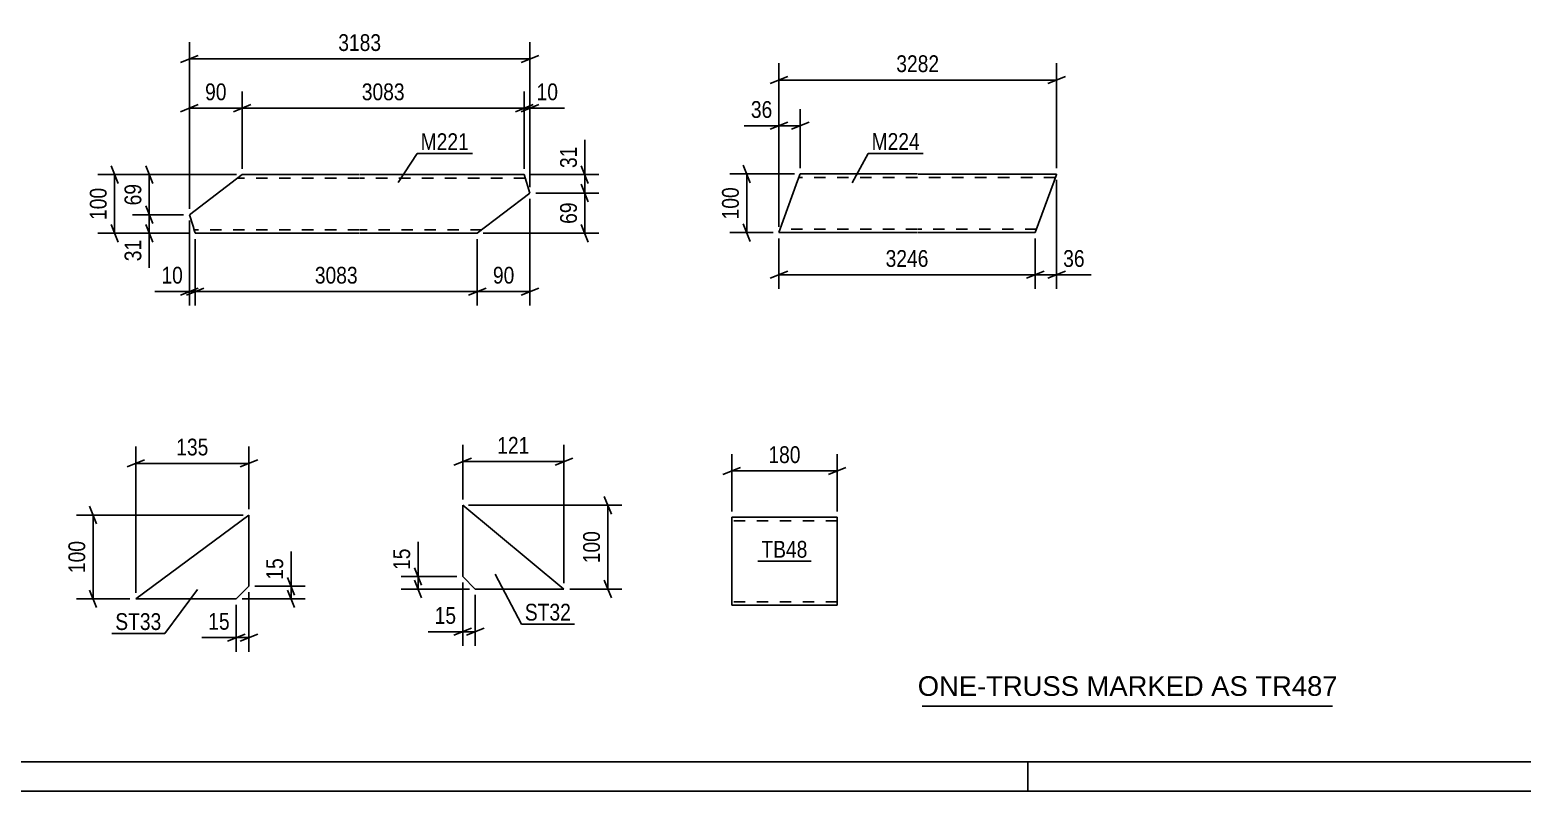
# Model space of a CAD drawing. Header units: millimetres. Extents: x 0 to 841, y 0 to 594.
# Drawn here: x 250.8 to 505.3, y 0 to 129.8 of the extents above; entities that cross this region are included whole.
import ezdxf

# ---------------------------------------------------------------- set-up
doc = ezdxf.new("R2010")
doc.units = ezdxf.units.MM
doc.linetypes.add('DXK_LINE_DOT2', pattern=[3.9198, 1.9599, -1.9599])
doc.styles.add('Arial', font='ARIAL.TTF', dxfattribs={"height": 0.2})
doc.styles.add('Arial Narrow', font='ARIALN.TTF', dxfattribs={"height": 0.2})

# ---------------------------------------------------------------- blocks, each defined once
blk = doc.blocks.new('Unknown-318894806-1133')
at = {"color": 5, "linetype": 'Continuous'}
for p, q in [((5, 5), (836, 5)), ((421, 0), (421, 5)), ((0, 0), (841, 0))]:
    blk.add_line(p, q, dxfattribs=at)
blk = doc.blocks.new('Part-318894806-1902 - 1886')
at = {"color": 2, "linetype": 'Continuous'}
for p, q in [((324.61, 48.74), (324.61, 36.6)), ((341.88, 34.45), (324.61, 48.74)), ((324.61, 36.6), (326.76, 34.45)), ((326.76, 34.45), (341.88, 34.45))]:
    blk.add_line(p, q, dxfattribs=at)
blk = doc.blocks.new('Part-318894806-1827 - 1811')
at = {"color": 2, "linetype": 'Continuous'}
for p, q in [((288.14, 47.08), (268.85, 32.79)), ((288.14, 47.08), (288.14, 34.94)), ((288.14, 34.94), (285.99, 32.79)), ((268.85, 32.79), (285.99, 32.79))]:
    blk.add_line(p, q, dxfattribs=at)
blk = doc.blocks.new('Part-318894806-5711 - 5705')
at = {"color": 2, "linetype": 'Continuous'}
for p, q in [((382.19, 105.25), (381.75, 104.05)), ((402.19, 105.25), (382.19, 105.25)), ((425.93, 105.24), (402.29, 105.24)), ((425.89, 105.15), (425.49, 104.04)), ((425.89, 105.15), (425.93, 105.24)), ((381.75, 104.05), (378.55, 95.25)), ((422.29, 95.24), (425.49, 104.04)), ((402.19, 95.25), (378.55, 95.25)), ((422.29, 95.24), (402.29, 95.24))]:
    blk.add_line(p, q, dxfattribs=at)
at = {"color": 7, "linetype": 'DXK_LINE_DOT2'}
for p, q in [((402.19, 104.65), (381.97, 104.65)), ((425.71, 104.64), (402.29, 104.64)), ((425.49, 104.04), (425.8, 104.89)), ((402.19, 95.85), (378.77, 95.85)), ((422.51, 95.84), (402.29, 95.84))]:
    blk.add_line(p, q, dxfattribs=at)
blk = doc.blocks.new('Part-318894806-5788 - 5782')
at = {"color": 2, "linetype": 'Continuous'}
for p, q in [((278, 98.29), (287, 105.14)), ((307, 105.14), (287, 105.14)), ((335.11, 105.14), (307.1, 105.14)), ((335.11, 105.14), (336.09, 101.99)), ((336.09, 101.99), (327.1, 95.14)), ((278, 98.29), (278.61, 96.34)), ((278.87, 95.49), (278.61, 96.34)), ((278.96, 95.23), (278.87, 95.49)), ((278.98, 95.14), (278.96, 95.23)), ((307, 95.14), (278.98, 95.14)), ((327.1, 95.14), (307.1, 95.14))]:
    blk.add_line(p, q, dxfattribs=at)
at = {"color": 7, "linetype": 'DXK_LINE_DOT2'}
for p, q in [((307, 104.54), (286.21, 104.54)), ((335.3, 104.54), (307.1, 104.54)), ((278.75, 95.88), (278.61, 96.34)), ((278.87, 95.49), (278.78, 95.79)), ((307, 95.74), (278.8, 95.74)), ((327.89, 95.74), (307.1, 95.74))]:
    blk.add_line(p, q, dxfattribs=at)
blk = doc.blocks.new('Part-318894806-11038 - 11037')
at = {"color": 2, "linetype": 'Continuous'}
for p, q in [((370.5, 46.71), (370.5, 45.51)), ((388.5, 46.71), (370.5, 46.71)), ((388.5, 46.62), (388.5, 46.71)), ((388.5, 46.62), (388.5, 45.51)), ((370.5, 32.45), (370.5, 45.51)), ((388.5, 45.51), (388.5, 31.71)), ((370.5, 31.8), (370.5, 32.45)), ((370.5, 31.71), (370.5, 31.8)), ((388.5, 31.71), (370.5, 31.71))]:
    blk.add_line(p, q, dxfattribs=at)
at = {"color": 7, "linetype": 'DXK_LINE_DOT2'}
for p, q in [((388.5, 46.11), (370.5, 46.11)), ((388.5, 46.36), (388.5, 45.51)), ((370.5, 32.45), (370.5, 32.06)), ((370.5, 32.31), (370.5, 32.35)), ((388.5, 32.31), (370.5, 32.31)), ((370.5, 31.71), (370.5, 31.71)), ((388.5, 32.35), (388.5, 32.45)), ((388.5, 32.31), (388.5, 32.35)), ((388.5, 32.31), (388.5, 32.35))]:
    blk.add_line(p, q, dxfattribs=at)
blk = doc.blocks.new('StraightDimension-318894806-1938 - 1886')
at = {"color": 7, "linetype": 'Continuous'}
for p, q in [((324.61, 35.6), (324.61, 24.78)), ((326.76, 33.45), (326.76, 24.78)), ((323.11, 26.58), (326.11, 27.78)), ((324.61, 27.18), (326.76, 27.18)), ((328.26, 27.78), (325.26, 26.58))]:
    blk.add_line(p, q, dxfattribs=at)
at = {"color": 0}
blk.add_wipeout([(324.09, 27.93), (324.09, 32.13), (319.23, 32.13), (319.23, 27.93)], dxfattribs=at)
at = {"color": 7, "linetype": 'Continuous'}
blk.add_line((324.61, 27.18), (318.71, 27.18), dxfattribs=at)
blk.add_line((324.61, 27.18), (318.71, 27.18), dxfattribs=at)
at = {"color": 3, "style": 'Arial Narrow'}
blk.add_text('15', height=2.863, dxfattribs=at).set_placement((319.83, 28.53))
blk = doc.blocks.new('StraightDimension-318894806-1928 - 1886')
at = {"color": 7, "linetype": 'Continuous'}
for p, q in [((324.61, 49.74), (324.61, 59.04)), ((341.88, 35.45), (341.88, 59.04)), ((326.11, 56.79), (323.11, 55.59)), ((324.61, 56.19), (341.88, 56.19)), ((340.38, 55.59), (343.38, 56.79))]:
    blk.add_line(p, q, dxfattribs=at)
at = {"color": 0}
blk.add_wipeout([(336.59, 56.94), (336.59, 61.14), (329.91, 61.14), (329.91, 56.94)], dxfattribs=at)
at = {"color": 3, "style": 'Arial Narrow'}
blk.add_text('121', height=2.863, dxfattribs=at).set_placement((330.51, 57.54))
blk = doc.blocks.new('StraightDimension-318894806-1904 - 1886')
at = {"color": 7, "linetype": 'Continuous'}
for p, q in [((325.61, 48.74), (351.77, 48.74)), ((349.97, 47.24), (348.77, 50.24)), ((349.37, 34.45), (349.37, 48.74)), ((348.77, 35.95), (349.97, 32.95)), ((342.88, 34.45), (351.77, 34.45))]:
    blk.add_line(p, q, dxfattribs=at)
at = {"color": 0}
blk.add_wipeout([(348.62, 44.94), (344.42, 44.94), (344.42, 38.26), (348.62, 38.26)], dxfattribs=at)
at = {"color": 3, "style": 'Arial Narrow'}
blk.add_text('100', height=2.863, rotation=90.0002, dxfattribs=at).set_placement((348.02, 38.86))
blk = doc.blocks.new('StraightDimension-318894806-1916 - 1886')
at = {"color": 7, "linetype": 'Continuous'}
for p, q in [((323.61, 36.6), (314.14, 36.6)), ((316.39, 38.1), (317.59, 35.1)), ((317.59, 32.95), (316.39, 35.95)), ((316.99, 34.45), (316.99, 36.6)), ((325.76, 34.45), (314.14, 34.45))]:
    blk.add_line(p, q, dxfattribs=at)
at = {"color": 0}
blk.add_wipeout([(316.24, 41.98), (312.04, 41.98), (312.04, 37.12), (316.24, 37.12)], dxfattribs=at)
at = {"color": 7, "linetype": 'Continuous'}
blk.add_line((316.99, 36.6), (316.99, 42.5), dxfattribs=at)
blk.add_line((316.99, 36.6), (316.99, 42.5), dxfattribs=at)
at = {"color": 3, "style": 'Arial Narrow'}
blk.add_text('15', height=2.863, rotation=90.0002, dxfattribs=at).set_placement((315.64, 37.72))
blk = doc.blocks.new('StraightDimension-318894806-1871 - 1811')
at = {"color": 7, "linetype": 'Continuous'}
for p, q in [((294.73, 36.44), (295.93, 33.44)), ((289.14, 34.94), (297.73, 34.94)), ((295.93, 31.29), (294.73, 34.29)), ((295.33, 32.79), (295.33, 34.94)), ((286.99, 32.79), (297.73, 32.79))]:
    blk.add_line(p, q, dxfattribs=at)
at = {"color": 0}
blk.add_wipeout([(294.58, 40.32), (290.38, 40.32), (290.38, 35.46), (294.58, 35.46)], dxfattribs=at)
at = {"color": 7, "linetype": 'Continuous'}
blk.add_line((295.33, 34.94), (295.33, 40.84), dxfattribs=at)
blk.add_line((295.33, 34.94), (295.33, 40.84), dxfattribs=at)
at = {"color": 3, "style": 'Arial Narrow'}
blk.add_text('15', height=2.863, rotation=90.0002, dxfattribs=at).set_placement((293.98, 36.06))
blk = doc.blocks.new('StraightDimension-318894806-1847 - 1811')
at = {"color": 7, "linetype": 'Continuous'}
for p, q in [((268.85, 33.79), (268.85, 58.75)), ((288.14, 48.08), (288.14, 58.75)), ((270.35, 56.5), (267.35, 55.3)), ((286.64, 55.3), (289.64, 56.5)), ((268.85, 55.9), (288.14, 55.9))]:
    blk.add_line(p, q, dxfattribs=at)
at = {"color": 0}
blk.add_wipeout([(281.84, 56.65), (281.84, 60.85), (275.15, 60.85), (275.15, 56.65)], dxfattribs=at)
at = {"color": 3, "style": 'Arial Narrow'}
blk.add_text('135', height=2.863, dxfattribs=at).set_placement((275.75, 57.25))
blk = doc.blocks.new('StraightDimension-318894806-1859 - 1811')
at = {"color": 7, "linetype": 'Continuous'}
for p, q in [((262.16, 45.58), (260.96, 48.58)), ((287.14, 47.08), (258.71, 47.08)), ((261.56, 32.79), (261.56, 47.08)), ((260.96, 34.29), (262.16, 31.29)), ((267.85, 32.79), (258.71, 32.79))]:
    blk.add_line(p, q, dxfattribs=at)
at = {"color": 0}
blk.add_wipeout([(260.81, 43.28), (256.61, 43.28), (256.61, 36.59), (260.81, 36.59)], dxfattribs=at)
at = {"color": 3, "style": 'Arial Narrow'}
blk.add_text('100', height=2.863, rotation=90.0002, dxfattribs=at).set_placement((260.21, 37.19))
blk = doc.blocks.new('StraightDimension-318894806-1829 - 1811')
at = {"color": 7, "linetype": 'Continuous'}
for p, q in [((288.14, 33.94), (288.14, 23.78)), ((285.99, 31.79), (285.99, 23.78)), ((284.49, 25.58), (287.49, 26.78)), ((285.99, 26.18), (288.14, 26.18)), ((289.64, 26.78), (286.64, 25.58))]:
    blk.add_line(p, q, dxfattribs=at)
at = {"color": 0}
blk.add_wipeout([(285.47, 26.93), (285.47, 31.13), (280.61, 31.13), (280.61, 26.93)], dxfattribs=at)
at = {"color": 7, "linetype": 'Continuous'}
blk.add_line((285.99, 26.18), (280.09, 26.18), dxfattribs=at)
blk.add_line((285.99, 26.18), (280.09, 26.18), dxfattribs=at)
at = {"color": 3, "style": 'Arial Narrow'}
blk.add_text('15', height=2.863, dxfattribs=at).set_placement((281.21, 27.53))
blk = doc.blocks.new('StraightDimension-318894806-5714 - 5705')
at = {"color": 7, "linetype": 'Continuous'}
for p, q in [((378.55, 96.25), (378.55, 124.12)), ((425.93, 106.24), (425.93, 124.12)), ((380.05, 121.87), (377.05, 120.67)), ((378.55, 121.27), (425.93, 121.27)), ((424.43, 120.67), (427.43, 121.87))]:
    blk.add_line(p, q, dxfattribs=at)
at = {"color": 0}
blk.add_wipeout([(406.49, 122.02), (406.49, 126.22), (397.98, 126.22), (397.98, 122.02)], dxfattribs=at)
at = {"color": 3, "style": 'Arial Narrow'}
blk.add_text('3282', height=2.863, dxfattribs=at).set_placement((398.58, 122.62))
blk = doc.blocks.new('StraightDimension-318894806-5763 - 5705')
at = {"color": 7, "linetype": 'Continuous'}
for p, q in [((381.19, 105.25), (370.21, 105.25)), ((372.46, 106.75), (373.66, 103.75)), ((373.06, 95.25), (373.06, 105.25)), ((373.66, 93.75), (372.46, 96.75)), ((377.55, 95.25), (370.21, 95.25))]:
    blk.add_line(p, q, dxfattribs=at)
at = {"color": 0}
blk.add_wipeout([(372.31, 103.59), (368.11, 103.59), (368.11, 96.9), (372.31, 96.9)], dxfattribs=at)
at = {"color": 3, "style": 'Arial Narrow'}
blk.add_text('100', height=2.863, rotation=90.0002, dxfattribs=at).set_placement((371.71, 97.5))
blk = doc.blocks.new('StraightDimension-318894806-5725 - 5705')
at = {"color": 7, "linetype": 'Continuous'}
for p, q in [((425.93, 104.24), (425.93, 85.65)), ((422.29, 94.24), (422.29, 85.65)), ((420.79, 87.45), (423.79, 88.65)), ((422.29, 88.05), (425.93, 88.05)), ((427.43, 88.65), (424.43, 87.45))]:
    blk.add_line(p, q, dxfattribs=at)
at = {"color": 0}
blk.add_wipeout([(431.31, 88.8), (431.31, 93), (426.45, 93), (426.45, 88.8)], dxfattribs=at)
at = {"color": 7, "linetype": 'Continuous'}
blk.add_line((425.93, 88.05), (431.83, 88.05), dxfattribs=at)
blk.add_line((425.93, 88.05), (431.83, 88.05), dxfattribs=at)
at = {"color": 3, "style": 'Arial Narrow'}
blk.add_text('36', height=2.863, dxfattribs=at).set_placement((427.05, 89.4))
blk = doc.blocks.new('StraightDimension-318894806-5737 - 5705')
at = {"color": 7, "linetype": 'Continuous'}
for p, q in [((378.55, 94.25), (378.55, 85.65)), ((422.29, 94.24), (422.29, 85.65)), ((380.05, 88.65), (377.05, 87.45)), ((378.55, 88.05), (422.29, 88.05)), ((420.79, 87.45), (423.79, 88.65))]:
    blk.add_line(p, q, dxfattribs=at)
at = {"color": 0}
blk.add_wipeout([(404.67, 88.8), (404.67, 93), (396.16, 93), (396.16, 88.8)], dxfattribs=at)
at = {"color": 3, "style": 'Arial Narrow'}
blk.add_text('3246', height=2.863, dxfattribs=at).set_placement((396.76, 89.4))
blk = doc.blocks.new('StraightDimension-318894806-5750 - 5705')
at = {"color": 7, "linetype": 'Continuous'}
for p, q in [((378.55, 96.25), (378.55, 116.31)), ((382.19, 106.25), (382.19, 116.31)), ((377.05, 112.86), (380.05, 114.06)), ((378.55, 113.46), (382.19, 113.46)), ((383.69, 114.06), (380.69, 112.86))]:
    blk.add_line(p, q, dxfattribs=at)
at = {"color": 0}
blk.add_wipeout([(378.02, 114.21), (378.02, 118.41), (373.17, 118.41), (373.17, 114.21)], dxfattribs=at)
at = {"color": 7, "linetype": 'Continuous'}
blk.add_line((378.55, 113.46), (372.64, 113.46), dxfattribs=at)
blk.add_line((378.55, 113.46), (372.64, 113.46), dxfattribs=at)
at = {"color": 3, "style": 'Arial Narrow'}
blk.add_text('36', height=2.863, dxfattribs=at).set_placement((373.77, 114.81))
blk = doc.blocks.new('StraightDimension-318894806-5878 - 5782')
at = {"color": 7, "linetype": 'Continuous'}
for p, q in [((287, 106.14), (287, 119.32)), ((335.11, 106.14), (335.11, 119.32)), ((288.5, 117.07), (285.5, 115.87)), ((287, 116.47), (335.11, 116.47)), ((333.61, 115.87), (336.61, 117.07))]:
    blk.add_line(p, q, dxfattribs=at)
at = {"color": 0}
blk.add_wipeout([(315.31, 117.22), (315.31, 121.42), (306.8, 121.42), (306.8, 117.22)], dxfattribs=at)
at = {"color": 3, "style": 'Arial Narrow'}
blk.add_text('3083', height=2.863, dxfattribs=at).set_placement((307.4, 117.82))
blk = doc.blocks.new('StraightDimension-318894806-5791 - 5782')
at = {"color": 7, "linetype": 'Continuous'}
for p, q in [((278, 99.29), (278, 127.72)), ((336.09, 102.99), (336.09, 127.72)), ((279.5, 125.47), (276.5, 124.27)), ((278, 124.87), (336.09, 124.87)), ((334.59, 124.27), (337.59, 125.47))]:
    blk.add_line(p, q, dxfattribs=at)
at = {"color": 0}
blk.add_wipeout([(311.31, 125.62), (311.31, 129.82), (302.79, 129.82), (302.79, 125.62)], dxfattribs=at)
at = {"color": 3, "style": 'Arial Narrow'}
blk.add_text('3183', height=2.863, dxfattribs=at).set_placement((303.39, 126.22))
blk = doc.blocks.new('StraightDimension-318894806-5802 - 5782')
at = {"color": 7, "linetype": 'Continuous'}
for p, q in [((336.09, 100.99), (336.09, 82.8)), ((327.1, 94.14), (327.1, 82.8)), ((325.6, 84.6), (328.6, 85.8)), ((327.1, 85.2), (336.09, 85.2)), ((337.59, 85.8), (334.59, 84.6))]:
    blk.add_line(p, q, dxfattribs=at)
at = {"color": 0}
blk.add_wipeout([(334.03, 85.95), (334.03, 90.15), (329.17, 90.15), (329.17, 85.95)], dxfattribs=at)
at = {"color": 3, "style": 'Arial Narrow'}
blk.add_text('90', height=2.863, dxfattribs=at).set_placement((329.77, 86.55))
blk = doc.blocks.new('StraightDimension-318894806-5843 - 5782')
at = {"color": 7, "linetype": 'Continuous'}
for p, q in [((278, 97.29), (278, 82.8)), ((278.98, 94.14), (278.98, 82.8)), ((276.5, 84.6), (279.5, 85.8)), ((280.48, 85.8), (277.48, 84.6)), ((278, 85.2), (278.98, 85.2))]:
    blk.add_line(p, q, dxfattribs=at)
at = {"color": 0}
blk.add_wipeout([(277.48, 85.95), (277.48, 90.15), (272.62, 90.15), (272.62, 85.95)], dxfattribs=at)
at = {"color": 7, "linetype": 'Continuous'}
blk.add_line((278, 85.2), (272.1, 85.2), dxfattribs=at)
blk.add_line((278, 85.2), (272.1, 85.2), dxfattribs=at)
at = {"color": 3, "style": 'Arial Narrow'}
blk.add_text('10', height=2.863, dxfattribs=at).set_placement((273.22, 86.55))
blk = doc.blocks.new('StraightDimension-318894806-5819 - 5782')
at = {"color": 7, "linetype": 'Continuous'}
for p, q in [((278.98, 94.14), (278.98, 82.8)), ((327.1, 94.14), (327.1, 82.8)), ((280.48, 85.8), (277.48, 84.6)), ((278.98, 85.2), (327.1, 85.2)), ((325.6, 84.6), (328.6, 85.8))]:
    blk.add_line(p, q, dxfattribs=at)
at = {"color": 0}
blk.add_wipeout([(307.3, 85.95), (307.3, 90.15), (298.79, 90.15), (298.79, 85.95)], dxfattribs=at)
at = {"color": 3, "style": 'Arial Narrow'}
blk.add_text('3083', height=2.863, dxfattribs=at).set_placement((299.39, 86.55))
blk = doc.blocks.new('StraightDimension-318894806-5861 - 5782')
at = {"color": 7, "linetype": 'Continuous'}
for p, q in [((335.11, 106.14), (335.11, 119.32)), ((336.09, 102.99), (336.09, 119.32)), ((333.61, 115.87), (336.61, 117.07)), ((337.59, 117.07), (334.59, 115.87)), ((335.11, 116.47), (336.09, 116.47))]:
    blk.add_line(p, q, dxfattribs=at)
at = {"color": 0}
blk.add_wipeout([(341.48, 117.22), (341.48, 121.42), (336.62, 121.42), (336.62, 117.22)], dxfattribs=at)
at = {"color": 7, "linetype": 'Continuous'}
blk.add_line((336.09, 116.47), (342, 116.47), dxfattribs=at)
blk.add_line((336.09, 116.47), (342, 116.47), dxfattribs=at)
at = {"color": 3, "style": 'Arial Narrow'}
blk.add_text('10', height=2.863, dxfattribs=at).set_placement((337.22, 117.82))
blk = doc.blocks.new('StraightDimension-318894806-5902 - 5782')
at = {"color": 7, "linetype": 'Continuous'}
for p, q in [((278, 99.29), (278, 119.32)), ((287, 106.14), (287, 119.32)), ((276.5, 115.87), (279.5, 117.07)), ((278, 116.47), (287, 116.47)), ((288.5, 117.07), (285.5, 115.87))]:
    blk.add_line(p, q, dxfattribs=at)
at = {"color": 0}
blk.add_wipeout([(284.93, 117.22), (284.93, 121.42), (280.07, 121.42), (280.07, 117.22)], dxfattribs=at)
at = {"color": 3, "style": 'Arial Narrow'}
blk.add_text('90', height=2.863, dxfattribs=at).set_placement((280.67, 117.82))
blk = doc.blocks.new('StraightDimension-318894806-5920 - 5782')
at = {"color": 7, "linetype": 'Continuous'}
for p, q in [((270.54, 99.79), (271.74, 96.79)), ((277, 98.29), (268.29, 98.29)), ((271.14, 95.14), (271.14, 98.29)), ((277.98, 95.14), (268.29, 95.14)), ((271.74, 93.64), (270.54, 96.64))]:
    blk.add_line(p, q, dxfattribs=at)
at = {"color": 0}
blk.add_wipeout([(270.39, 94.62), (266.19, 94.62), (266.19, 89.76), (270.39, 89.76)], dxfattribs=at)
at = {"color": 7, "linetype": 'Continuous'}
blk.add_line((271.14, 95.14), (271.14, 89.24), dxfattribs=at)
blk.add_line((271.14, 95.14), (271.14, 89.24), dxfattribs=at)
at = {"color": 3, "style": 'Arial Narrow'}
blk.add_text('31', height=2.863, rotation=90.0002, dxfattribs=at).set_placement((269.79, 90.36))
blk = doc.blocks.new('StraightDimension-318894806-5944 - 5782')
at = {"color": 7, "linetype": 'Continuous'}
for p, q in [((286, 105.14), (268.29, 105.14)), ((270.54, 106.64), (271.74, 103.64)), ((271.14, 98.29), (271.14, 105.14)), ((271.74, 96.79), (270.54, 99.79)), ((277, 98.29), (268.29, 98.29))]:
    blk.add_line(p, q, dxfattribs=at)
at = {"color": 0}
blk.add_wipeout([(270.39, 104.14), (266.19, 104.14), (266.19, 99.29), (270.39, 99.29)], dxfattribs=at)
at = {"color": 3, "style": 'Arial Narrow'}
blk.add_text('69', height=2.863, rotation=90.0002, dxfattribs=at).set_placement((269.79, 99.89))
blk = doc.blocks.new('StraightDimension-318894806-5969 - 5782')
at = {"color": 7, "linetype": 'Continuous'}
for p, q in [((336.11, 105.14), (347.84, 105.14)), ((344.84, 106.64), (346.04, 103.64)), ((345.44, 101.99), (345.44, 105.14)), ((337.09, 101.99), (347.84, 101.99)), ((346.04, 100.49), (344.84, 103.49))]:
    blk.add_line(p, q, dxfattribs=at)
at = {"color": 0}
blk.add_wipeout([(344.69, 110.52), (340.49, 110.52), (340.49, 105.66), (344.69, 105.66)], dxfattribs=at)
at = {"color": 7, "linetype": 'Continuous'}
blk.add_line((345.44, 105.14), (345.44, 111.04), dxfattribs=at)
blk.add_line((345.44, 105.14), (345.44, 111.04), dxfattribs=at)
at = {"color": 3, "style": 'Arial Narrow'}
blk.add_text('31', height=2.863, rotation=90.0002, dxfattribs=at).set_placement((344.09, 106.26))
blk = doc.blocks.new('StraightDimension-318894806-5993 - 5782')
at = {"color": 7, "linetype": 'Continuous'}
for p, q in [((337.09, 101.99), (347.84, 101.99)), ((344.84, 103.49), (346.04, 100.49)), ((345.44, 95.14), (345.44, 101.99)), ((328.1, 95.14), (347.84, 95.14)), ((346.04, 93.64), (344.84, 96.64))]:
    blk.add_line(p, q, dxfattribs=at)
at = {"color": 0}
blk.add_wipeout([(344.69, 100.99), (340.49, 100.99), (340.49, 96.14), (344.69, 96.14)], dxfattribs=at)
at = {"color": 3, "style": 'Arial Narrow'}
blk.add_text('69', height=2.863, rotation=90.0002, dxfattribs=at).set_placement((344.09, 96.74))
blk = doc.blocks.new('StraightDimension-318894806-6018 - 5782')
at = {"color": 7, "linetype": 'Continuous'}
for p, q in [((286, 105.14), (262.37, 105.14)), ((264.62, 106.64), (265.82, 103.64)), ((265.22, 95.14), (265.22, 105.14)), ((277.98, 95.14), (262.37, 95.14)), ((265.82, 93.64), (264.62, 96.64))]:
    blk.add_line(p, q, dxfattribs=at)
at = {"color": 0}
blk.add_wipeout([(264.47, 103.48), (260.27, 103.48), (260.27, 96.8), (264.47, 96.8)], dxfattribs=at)
at = {"color": 3, "style": 'Arial Narrow'}
blk.add_text('100', height=2.863, rotation=90.0002, dxfattribs=at).set_placement((263.87, 97.4))
blk = doc.blocks.new('StraightDimension-318894806-11146 - 11037')
at = {"color": 7, "linetype": 'Continuous'}
for p, q in [((370.5, 47.71), (370.5, 57.45)), ((388.5, 47.71), (388.5, 57.45)), ((372, 55.2), (369, 54)), ((370.5, 54.6), (388.5, 54.6)), ((387, 54), (390, 55.2))]:
    blk.add_line(p, q, dxfattribs=at)
at = {"color": 0}
blk.add_wipeout([(382.84, 55.35), (382.84, 59.55), (376.16, 59.55), (376.16, 55.35)], dxfattribs=at)
at = {"color": 3, "style": 'Arial Narrow'}
blk.add_text('180', height=2.863, dxfattribs=at).set_placement((376.76, 55.95))
blk = doc.blocks.new('Unknown-318894806-11501')
at = {"color": 7, "linetype": 'Continuous'}
blk.add_line((403, 14.5), (473, 14.5), dxfattribs=at)
at = {"color": 7, "style": 'Arial'}
blk.add_text('ONE-TRUSS MARKED AS TR487', height=3.3428, dxfattribs=at).set_placement((402.24, 16.25))
blk = doc.blocks.new('Mark-318894806-1898 - 1886')
at = {"color": 0}
blk.add_wipeout([(343.07, 29.09), (343.07, 32.09), (335.22, 32.09), (335.22, 29.09)], dxfattribs=at)
blk.add_wipeout([(343.07, 29.09), (343.07, 32.09), (335.22, 32.09), (335.22, 29.09)], dxfattribs=at)
at = {"color": 30, "linetype": 'Continuous'}
for p, q in [((330.17, 36.98), (334.62, 28.49)), ((334.62, 28.49), (343.67, 28.49))]:
    blk.add_line(p, q, dxfattribs=at)
at = {"color": 3, "style": 'Arial Narrow'}
blk.add_text('ST32', height=2.863, dxfattribs=at).set_placement((335.22, 29.09))
blk = doc.blocks.new('Mark-318894806-1823 - 1811')
at = {"color": 0}
blk.add_wipeout([(273.21, 27.48), (273.21, 30.48), (265.35, 30.48), (265.35, 27.48)], dxfattribs=at)
blk.add_wipeout([(273.21, 27.48), (273.21, 30.48), (265.35, 30.48), (265.35, 27.48)], dxfattribs=at)
at = {"color": 30, "linetype": 'Continuous'}
for p in [(279.37, 34.4), (264.75, 26.88)]:
    blk.add_line(p, (273.81, 26.88), dxfattribs=at)
at = {"color": 3, "style": 'Arial Narrow'}
blk.add_text('ST33', height=2.863, dxfattribs=at).set_placement((265.35, 27.48))
blk = doc.blocks.new('Mark-318894806-5707 - 5705')
at = {"color": 0}
blk.add_wipeout([(402.59, 109.35), (402.59, 112.35), (394.37, 112.35), (394.37, 109.35)], dxfattribs=at)
blk.add_wipeout([(402.59, 109.35), (402.59, 112.35), (394.37, 112.35), (394.37, 109.35)], dxfattribs=at)
at = {"color": 30, "linetype": 'Continuous'}
for p, q in [((391.03, 103.75), (393.77, 108.75)), ((393.77, 108.75), (403.19, 108.75))]:
    blk.add_line(p, q, dxfattribs=at)
at = {"color": 3, "style": 'Arial Narrow'}
blk.add_text('M224', height=2.863, dxfattribs=at).set_placement((394.37, 109.35))
blk = doc.blocks.new('Mark-318894806-5784 - 5782')
at = {"color": 0}
blk.add_wipeout([(325.67, 109.32), (325.67, 112.32), (317.44, 112.32), (317.44, 109.32)], dxfattribs=at)
blk.add_wipeout([(325.67, 109.32), (325.67, 112.32), (317.44, 112.32), (317.44, 109.32)], dxfattribs=at)
at = {"color": 30, "linetype": 'Continuous'}
for p, q in [((313.62, 103.8), (316.84, 108.72)), ((316.84, 108.72), (326.27, 108.72))]:
    blk.add_line(p, q, dxfattribs=at)
at = {"color": 3, "style": 'Arial Narrow'}
blk.add_text('M221', height=2.863, dxfattribs=at).set_placement((317.44, 109.32))
blk = doc.blocks.new('Mark-318894806-11149 - 11037')
at = {"color": 0}
blk.add_wipeout([(383.43, 39.81), (383.43, 42.81), (375.57, 42.81), (375.57, 39.81)], dxfattribs=at)
blk.add_wipeout([(383.43, 39.81), (383.43, 42.81), (375.57, 42.81), (375.57, 39.81)], dxfattribs=at)
at = {"color": 30, "linetype": 'Continuous'}
blk.add_line((374.97, 39.21), (384.03, 39.21), dxfattribs=at)
at = {"color": 3, "style": 'Arial Narrow'}
blk.add_text('TB48', height=2.863, dxfattribs=at).set_placement((375.57, 39.81))

msp = doc.modelspace()

# ---------------------------------------------------------------- block references
for name in ['Unknown-318894806-1133', 'Part-318894806-5788 - 5782', 'Part-318894806-5711 - 5705', 'Part-318894806-1902 - 1886', 'Part-318894806-1827 - 1811', 'Part-318894806-11038 - 11037', 'Unknown-318894806-11501']:
    msp.add_blockref(name, (0, 0))

# ---------------------------------------------------------------- next in the draw order: block references
for name in ['StraightDimension-318894806-5714 - 5705', 'StraightDimension-318894806-5878 - 5782', 'StraightDimension-318894806-5843 - 5782', 'StraightDimension-318894806-11146 - 11037', 'StraightDimension-318894806-1871 - 1811', 'Mark-318894806-11149 - 11037', 'StraightDimension-318894806-1938 - 1886']:
    msp.add_blockref(name, (0, 0))

# ---------------------------------------------------------------- next in the draw order: block references
for name in ['StraightDimension-318894806-5791 - 5782', 'Mark-318894806-5707 - 5705', 'StraightDimension-318894806-5763 - 5705', 'StraightDimension-318894806-5725 - 5705', 'StraightDimension-318894806-1928 - 1886', 'StraightDimension-318894806-1847 - 1811']:
    msp.add_blockref(name, (0, 0))

# ---------------------------------------------------------------- next in the draw order: block references
for name in ['StraightDimension-318894806-5902 - 5782', 'StraightDimension-318894806-5861 - 5782', 'StraightDimension-318894806-5750 - 5705', 'Mark-318894806-5784 - 5782', 'StraightDimension-318894806-5802 - 5782', 'StraightDimension-318894806-5737 - 5705', 'StraightDimension-318894806-1859 - 1811', 'StraightDimension-318894806-1904 - 1886']:
    msp.add_blockref(name, (0, 0))

# ---------------------------------------------------------------- next in the draw order: block references
for name in ['StraightDimension-318894806-5969 - 5782', 'StraightDimension-318894806-5819 - 5782', 'StraightDimension-318894806-1916 - 1886', 'Mark-318894806-1898 - 1886', 'StraightDimension-318894806-1829 - 1811']:
    msp.add_blockref(name, (0, 0))

# ---------------------------------------------------------------- next in the draw order: block references
for name in ['StraightDimension-318894806-5993 - 5782', 'StraightDimension-318894806-5920 - 5782', 'Mark-318894806-1823 - 1811']:
    msp.add_blockref(name, (0, 0))

# ---------------------------------------------------------------- next in the draw order: block references
msp.add_blockref('StraightDimension-318894806-5944 - 5782', (0, 0))

# ---------------------------------------------------------------- next in the draw order: block references
msp.add_blockref('StraightDimension-318894806-6018 - 5782', (0, 0))

doc.saveas('drawing.dxf')
